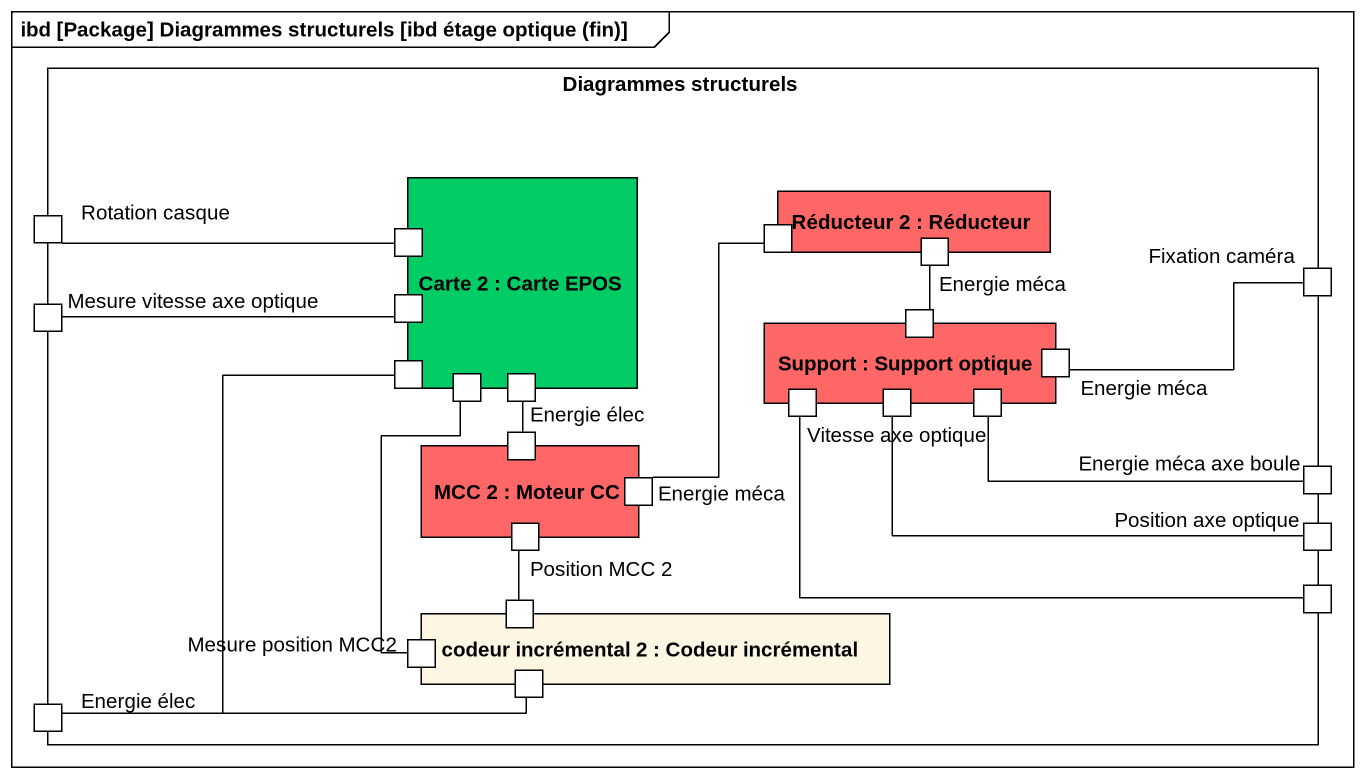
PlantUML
@startuml
mainframe ibd [Package] Diagrammes structurels [ibd étage optique (fin)]
rectangle "Diagrammes structurels" as Diagrammes_structurels {
  rectangle "Carte 2 : Carte EPOS" as Carte_2 #00CC66 {
    port " " as port1
    port " " as port3
    port " " as port5
    port " " as port6
    port "Energie élec" as Energie_élec
  }
  port "Rotation casque" as Rotation_casque
  rectangle "Réducteur 2 : Réducteur" as Réducteur_2 #FF6666 {
    port " " as port2
    port "Energie méca" as Energie_méca
  }
  port "Fixation caméra" as Fixation_caméra
  port "Mesure vitesse axe optique" as Mesure_vitesse_axe_optique
  rectangle "Support : Support optique" as Support #FF6666 {
    port " " as port4
    port "Energie méca" as Energie_méca_2
    port "Vitesse axe optique" as Vitesse_axe_optique
    port " " as port8
    port " " as port9
  }
  rectangle "MCC 2 : Moteur CC" as MCC_2 #FF6666 {
    port " " as port7
    port "Position MCC 2" as Position_MCC_2
    port "Energie méca" as Energie_méca_3
  }
  port "Position axe optique" as Position_axe_optique
  port "Energie méca axe boule" as Energie_méca_axe_boule
  port " " as port11
  rectangle "codeur incrémental 2 : Codeur incrémental" as codeur_incrémental_2 {
    port " " as port10
    port "Mesure position MCC2" as Mesure_position_MCC2
    port " " as port12
  }
  port "Energie élec" as Energie_élec_2
}
port1 -left- Rotation_casque
Energie_méca -- port4
port3 -left- Mesure_vitesse_axe_optique
Energie_méca_2 -right- Fixation_caméra
Energie_élec -- port7
Vitesse_axe_optique -right- port11
port8 -right- Position_axe_optique
port9 -right- Energie_méca_axe_boule
Position_MCC_2 -- port10
Energie_méca_3 -up- port2
Mesure_position_MCC2 -up- port6
Energie_élec_2 -up- port5
Energie_élec_2 -right- port12
@enduml
